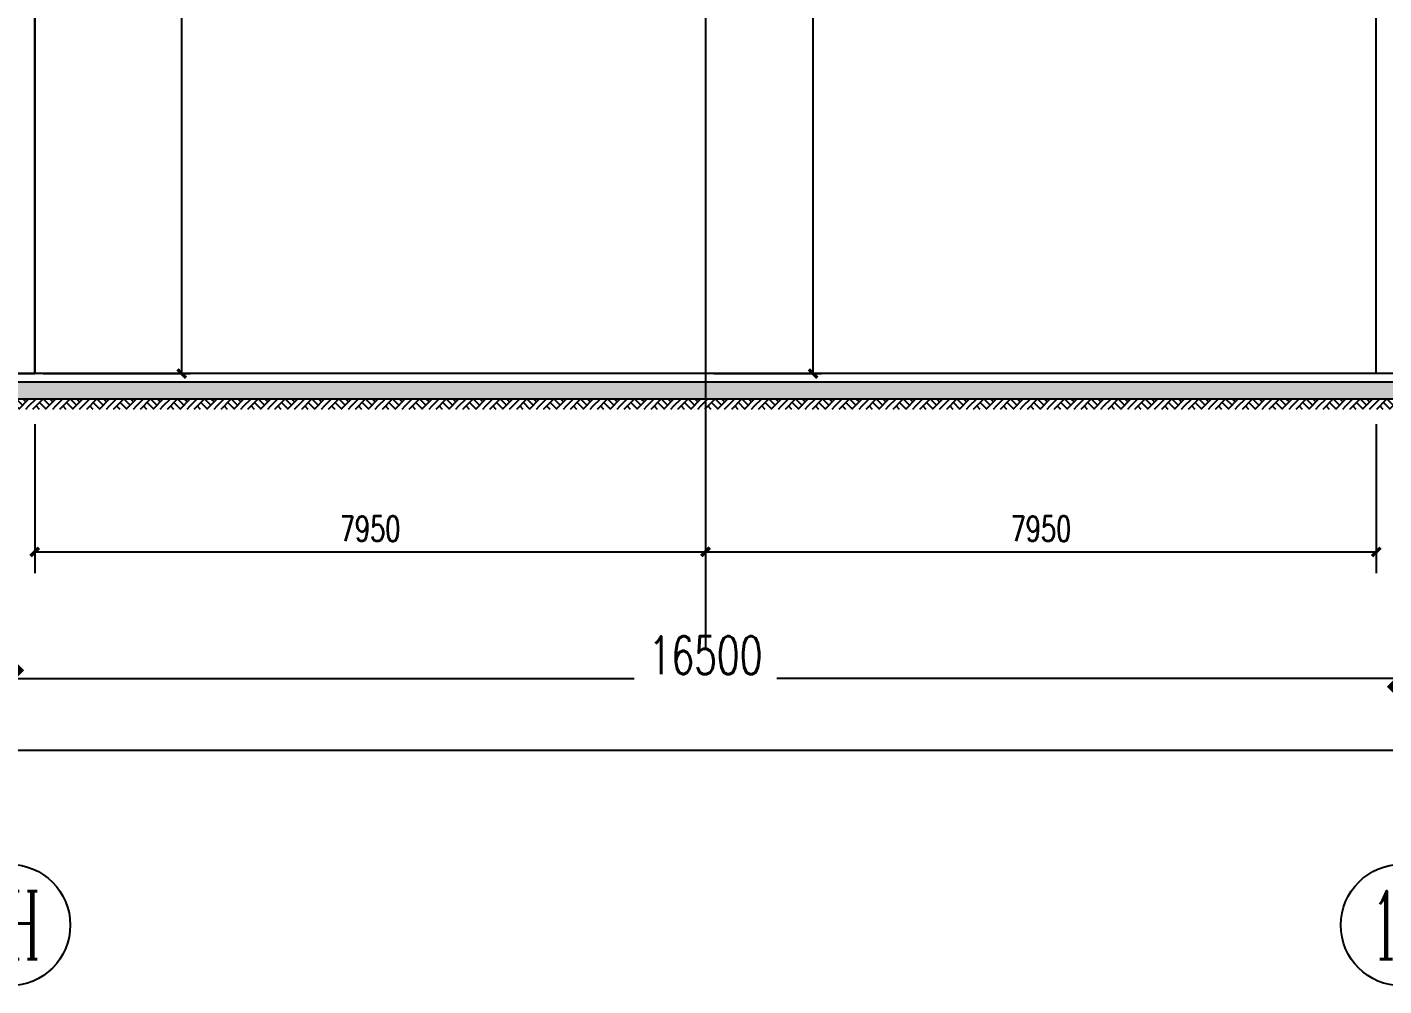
# Model space of a CAD drawing. Extents: x 220580 to 2027826, y -309201 to 71987.
# Drawn here: x 289658 to 305739, y -231283 to -219925 of the extents above; entities that cross this region are included whole.
import ezdxf
from ezdxf.enums import TextEntityAlignment as Align

# ---------------------------------------------------------------- set-up
doc = ezdxf.new("R2010")
doc.units = 0
doc.linetypes.add('__DASH', pattern=[0.35, 0.25, -0.1])
doc.linetypes.add('DOTE', pattern=[2.42, 2, -0.2, 0.02, -0.2])
for name, color, linetype in [('20剖面图$0$PUB_HATCH', 8, 'Continuous'), ('3符号', 173, 'Continuous'), ('A-AXIS-DOTE', 14, 'DOTE'), ('A-AXIS-DP', 126, 'Continuous'), ('A-HATCH-1', 252, 'Continuous'), ('A-LIN-V', 9, 'Continuous'), ('A-SFCE', 30, 'Continuous'), ('AS-COLN', 6, 'Continuous'), ('COLUMN', 4, 'Continuous'), ('DIM', 173, 'Continuous'), ('建-尺寸', 3, 'Continuous')]:
    doc.layers.add(name, color=color, linetype=linetype)
doc.styles.add('_TCH_AXIS', font='COMPLEX', dxfattribs={"bigfont": 'GBCBIG'})
doc.styles.add('_TCH_DIM_T3', font='SIMPLEX', dxfattribs={"width": 0.705882, "bigfont": 'GBCBIG'})
doc.styles.add('A-DIM_T3', font='SIMPLEX', dxfattribs={"width": 0.705882, "bigfont": 'GBCBIG'})
doc.styles.add('DHTEXT-1', font='ROMANS.shx', dxfattribs={"width": 0.7, "bigfont": 'CHINESE.shx'})
doc.dimstyles.new('_TCH_ARCH&&100', dxfattribs={"dimtxt": 297.5, "dimasz": 100, "dimexe": 100, "dimexo": 100, "dimgap": 126.25, "dimtad": 1, "dimdec": 0, "dimzin": 0, "dimdsep": 46, "dimtxsty": '_TCH_DIM_T3', "dimblk": 'ARCHTICK', "dimcen": 0.09, "dimclrt": 7, "dimazin": 2, "dimtfac": 1, "dimtdec": 0, "dimtix": 1, "dimtmove": 2, "dimatfit": 3, "dimfxl": 0, "dimtolj": 1, "dimtzin": 0, "dimarcsym": 0})
doc.dimstyles.new('A-DIM&&100', dxfattribs={"dimtxt": 297.5, "dimasz": 100, "dimexe": 250, "dimexo": 300, "dimgap": 126.25, "dimtad": 1, "dimdec": 0, "dimzin": 0, "dimdsep": 46, "dimtxsty": 'A-DIM_T3', "dimblk": 'ARCHTICK', "dimcen": 0.09, "dimclrt": 7, "dimazin": 2, "dimtfac": 1, "dimtdec": 0, "dimtix": 1, "dimtmove": 2, "dimatfit": 3, "dimfxl": 0, "dimtolj": 1, "dimtzin": 0, "dimarcsym": 0})
doc.dimstyles.new('ZN180', dxfattribs={"dimscale": 180, "dimtxt": 2.5, "dimasz": 1.5, "dimexe": 1, "dimexo": 2, "dimgap": 0.9, "dimtad": 1, "dimdec": 0, "dimdsep": 46, "dimtxsty": 'DHTEXT-1', "dimblk": 'ARCHTICK', "dimcen": 2.5, "dimclrd": 173, "dimclre": 173, "dimclrt": 7, "dimazin": 2, "dimtfac": 1, "dimtdec": 0, "dimtix": 1, "dimtmove": 2, "dimatfit": 3, "dimfxl": 0, "dimarcsym": 0})

# ---------------------------------------------------------------- blocks, each defined once
blk = doc.blocks.new('G$C845E5159')
at = {"layer": 'COLUMN'}
for points in [[(300, 700), (300, -11000), (-300, -11000), (-300, 700), (300, 700)], [(16800, 700), (16800, -11000), (16200, -11000), (16200, 700), (16800, 700)]]:
    blk.add_lwpolyline(points, dxfattribs=at)
blk = doc.blocks.new('_ArchTick')
at = {"color": 0, "linetype": 'ByBlock', "const_width": 0.4}
blk.add_lwpolyline([(-0.5, -0.5), (0.5, 0.5)], dxfattribs=at)
blk = doc.blocks.new('*D1005')
at = {"layer": 'Defpoints', "color": 0, "transparency": 16777216}
for p in [(-1570355, 567332), (-1562405, 567332), (-1562405, 565520)]:
    blk.add_point(p, dxfattribs=at)
at = {"layer": '建-尺寸', "color": 0, "lineweight": -2, "transparency": 16777216}
for p, q in [((-1570355, 567032), (-1570355, 565270)), ((-1562405, 567032), (-1562405, 565270)), ((-1570355, 565520), (-1562405, 565520))]:
    blk.add_line(p, q, dxfattribs=at)
at = {"layer": '建-尺寸', "color": 0, "lineweight": -2, "transparency": 16777216, "xscale": 100, "yscale": 100, "zscale": 100, "rotation": 180}
blk.add_blockref('_ArchTick', (-1570355, 565520), dxfattribs=at)
at = {"layer": '建-尺寸', "color": 0, "lineweight": -2, "transparency": 16777216, "xscale": 100, "yscale": 100, "zscale": 100}
blk.add_blockref('_ArchTick', (-1562405, 565520), dxfattribs=at)
at = {"layer": '建-尺寸', "color": 7, "transparency": 16777216, "insert": (-1566380, 565795), "char_height": 297.5, "attachment_point": 5, "style": 'A-DIM_T3'}
blk.add_mtext('\\A1;7950', dxfattribs=at)
blk = doc.blocks.new('*D1004')
at = {"layer": 'Defpoints', "color": 0, "transparency": 16777216}
for p in [(1562305, 567332), (1570255, 567332), (1570255, 565520)]:
    blk.add_point(p, dxfattribs=at)
at = {"layer": '建-尺寸', "color": 0, "lineweight": -2, "transparency": 16777216}
for p, q in [((1562305, 567032), (1562305, 565270)), ((1570255, 567032), (1570255, 565270)), ((1562305, 565520), (1570255, 565520))]:
    blk.add_line(p, q, dxfattribs=at)
at = {"layer": '建-尺寸', "color": 0, "lineweight": -2, "transparency": 16777216, "xscale": 100, "yscale": 100, "zscale": 100, "rotation": 180}
blk.add_blockref('_ArchTick', (1562305, 565520), dxfattribs=at)
at = {"layer": '建-尺寸', "color": 0, "lineweight": -2, "transparency": 16777216, "xscale": 100, "yscale": 100, "zscale": 100}
blk.add_blockref('_ArchTick', (1570255, 565520), dxfattribs=at)
at = {"layer": '建-尺寸', "color": 7, "transparency": 16777216, "insert": (1566280, 565795), "char_height": 297.5, "attachment_point": 5, "style": 'A-DIM_T3'}
blk.add_mtext('\\A1;7950', dxfattribs=at)
blk = doc.blocks.new('e534654')
at = {"layer": 'COLUMN'}
blk.add_lwpolyline([(300, 700), (300, -11000), (-300, -11000), (-300, 700), (300, 700)], dxfattribs=at)
blk = doc.blocks.new('*D1014')
at = {"layer": 'A-LIN-V', "color": 0, "lineweight": -2, "transparency": 16777216}
for p, q in [((297798, -212429), (299073, -212429)), ((298973, -224029), (298973, -212429)), ((297798, -224029), (299073, -224029))]:
    blk.add_line(p, q, dxfattribs=at)
at = {"layer": 'Defpoints', "color": 0, "transparency": 16777216}
for p in [(297698, -212429), (298973, -212429), (297698, -224029)]:
    blk.add_point(p, dxfattribs=at)
at = {"layer": 'A-LIN-V', "color": 0, "lineweight": -2, "transparency": 16777216, "xscale": 100, "yscale": 100, "zscale": 100}
for p, rotation in [((298973, -212429), 90), ((298973, -224029), 270)]:
    blk.add_blockref('_ArchTick', p, dxfattribs=dict(at, rotation=rotation))
at = {"layer": 'A-LIN-V', "color": 7, "transparency": 16777216, "insert": (298698, -218229), "char_height": 297.5, "attachment_point": 5, "rotation": 90, "style": '_TCH_DIM_T3'}
blk.add_mtext('\\A1;11600', dxfattribs=at)
blk = doc.blocks.new('*D1015')
at = {"layer": 'A-LIN-V', "color": 0, "lineweight": -2, "transparency": 16777216}
for p, q in [((289848, -213029), (291590, -213029)), ((291490, -224029), (291490, -213029)), ((289848, -224029), (291590, -224029))]:
    blk.add_line(p, q, dxfattribs=at)
at = {"layer": 'Defpoints', "color": 0, "transparency": 16777216}
for p in [(289748, -213029), (291490, -213029), (289748, -224029)]:
    blk.add_point(p, dxfattribs=at)
at = {"layer": 'A-LIN-V', "color": 0, "lineweight": -2, "transparency": 16777216, "xscale": 100, "yscale": 100, "zscale": 100}
for p, rotation in [((291490, -213029), 90), ((291490, -224029), 270)]:
    blk.add_blockref('_ArchTick', p, dxfattribs=dict(at, rotation=rotation))
at = {"layer": 'A-LIN-V', "color": 7, "transparency": 16777216, "insert": (291215, -218529), "char_height": 297.5, "attachment_point": 5, "rotation": 90, "style": '_TCH_DIM_T3'}
blk.add_mtext('\\A1;11000', dxfattribs=at)
blk = doc.blocks.new('$LinePat$素土夯实')
at = {"color": 0}
for p, q in [((0, -210), (210, 0)), ((120, -300), (420, 0)), ((420, 0), (608, -188)), ((495, -300), (795, 0)), ((615, 0), (705, -90)), ((210, -210), (300, -300)), ((315, -105), (502, -293)), ((705, -300), (795, -210))]:
    blk.add_line(p, q, dxfattribs=at)
blk = doc.blocks.new('*D1082')
at = {"layer": 'Defpoints', "color": 0, "ltscale": 1800, "transparency": 16777216}
for p in [(0, -2682), (125100, -2682), (125100, -4462)]:
    blk.add_point(p, dxfattribs=at)
at = {"layer": 'DIM', "color": 173, "linetype": 'ByBlock', "lineweight": -2, "ltscale": 1800, "transparency": 16777216}
for p, q in [((0, -3042), (0, -4642)), ((125100, -3042), (125100, -4642)), ((0, -4462), (61655, -4462)), ((125100, -4462), (63644, -4462))]:
    blk.add_line(p, q, dxfattribs=at)
at = {"layer": 'DIM', "color": 173, "lineweight": -2, "ltscale": 1800, "transparency": 16777216, "xscale": 270, "yscale": 270, "zscale": 270, "rotation": 180}
blk.add_blockref('_ArchTick', (0, -4462), dxfattribs=at)
at = {"layer": 'DIM', "color": 173, "lineweight": -2, "ltscale": 1800, "transparency": 16777216, "xscale": 270, "yscale": 270, "zscale": 270}
blk.add_blockref('_ArchTick', (125100, -4462), dxfattribs=at)
at = {"layer": 'DIM', "color": 7, "ltscale": 1800, "transparency": 16777216, "insert": (62650, -4187), "char_height": 450, "attachment_point": 5, "style": 'DHTEXT-1'}
blk.add_mtext('125100', dxfattribs=at)
blk = doc.blocks.new('*D1088')
at = {"layer": 'Defpoints', "color": 0, "ltscale": 1800, "transparency": 16777216}
for p in [(10500, -2682), (27000, -2682), (27000, -3612)]:
    blk.add_point(p, dxfattribs=at)
at = {"layer": 'DIM', "color": 173, "linetype": 'ByBlock', "lineweight": -2, "ltscale": 1800, "transparency": 16777216}
for p, q in [((10500, -3042), (10500, -3792)), ((27000, -3042), (27000, -3792)), ((10500, -3612), (17906, -3612)), ((27000, -3612), (19595, -3612))]:
    blk.add_line(p, q, dxfattribs=at)
at = {"layer": 'DIM', "color": 173, "lineweight": -2, "ltscale": 1800, "transparency": 16777216, "xscale": 270, "yscale": 270, "zscale": 270, "rotation": 180}
blk.add_blockref('_ArchTick', (10500, -3612), dxfattribs=at)
at = {"layer": 'DIM', "color": 173, "lineweight": -2, "ltscale": 1800, "transparency": 16777216, "xscale": 270, "yscale": 270, "zscale": 270}
blk.add_blockref('_ArchTick', (27000, -3612), dxfattribs=at)
at = {"layer": 'DIM', "color": 7, "ltscale": 1800, "transparency": 16777216, "insert": (18750, -3337), "char_height": 450, "attachment_point": 5, "style": 'DHTEXT-1'}
blk.add_mtext('16500', dxfattribs=at)
blk = doc.blocks.new('卓越-轴号')
blk.add_circle((0, 0), 4)
at = {"color": 0, "style": '_TCH_AXIS', "width": 1.041667, "flags": 8}
blk.add_attdef('A', text='', height=4.48, dxfattribs=at).set_placement((-2, -2.24), (2, -2.24), align=Align.FIT)
blk = doc.blocks.new('b234swerwr')
at = {"layer": 'A-AXIS-DOTE', "color": 4}
blk.add_line((-1570355.4, 578015), (-1570355.4, 564377.5), dxfattribs=at)
at = {"layer": '建-尺寸', "color": 4}
dim = blk.add_aligned_dim(p1=(-1570355.4, 567332.5), p2=(-1562405.4, 567332.5), distance=-1812.5, dimstyle='A-DIM&&100', dxfattribs=at)
dim.commit()
dim.dimension.update_dxf_attribs({"geometry": '*D1005', "text_midpoint": (-1566380.4, 565795)})
blk = doc.blocks.new('b234swerwr-M')
at = {"layer": 'A-AXIS-DOTE', "color": 4}
blk.add_line((1570255.4, 578015), (1570255.4, 564377.5), dxfattribs=at)
at = {"layer": '建-尺寸', "color": 4}
dim = blk.add_aligned_dim(p1=(1562305.4, 567332.5), p2=(1570255.4, 567332.5), distance=-1812.5, dimstyle='A-DIM&&100', dxfattribs=at)
dim.commit()
dim.dimension.update_dxf_attribs({"geometry": '*D1004', "text_midpoint": (1566280.4, 565795)})
blk = doc.blocks.new('20250821141233')
at = {"layer": 'A-AXIS-DOTE', "linetype": '__DASH', "ltscale": 2}
blk.add_line((131047.7, 0), (-5335.3, 0), dxfattribs=at)
at = {"layer": '3符号', "color": 7}
ref = blk.add_blockref('卓越-轴号', (10501.1, -6533.6), dxfattribs=dict(at, xscale=180, yscale=180, zscale=180))
ref.add_attrib('A', '1H', dxfattribs={"layer": '0', "color": 0, "height": 806.4, "style": '_TCH_AXIS', "width": 0.535714}).set_placement((10141.1, -6936.8), (10861.1, -6936.8), align=Align.FIT)
ref = blk.add_blockref('卓越-轴号', (27001.1, -6533.6), dxfattribs=dict(at, xscale=180, yscale=180, zscale=180))
ref.add_attrib('A', '1G', dxfattribs={"layer": '0', "color": 0, "height": 806.4, "style": '_TCH_AXIS', "width": 0.568182}).set_placement((26641.1, -6936.8), (27361.1, -6936.8), align=Align.FIT)
at = {"layer": 'DIM', "ltscale": 1800}
for base, p1, p2, picture, middle in [((125100, -4461.8), (0, -2682.5), (125100, -2682.5), '*D1082', (62650, -4186.8)), ((27000, -3611.8), (10500, -2682.5), (27000, -2682.5), '*D1088', (18750, -3336.8))]:
    dim = blk.add_linear_dim(base=base, p1=p1, p2=p2, angle=0, dimstyle='ZN180', dxfattribs=at)
    dim.commit()
    dim.dimension.update_dxf_attribs({"geometry": picture, "text_midpoint": middle, "dimtype": 129})

msp = doc.modelspace()

# ---------------------------------------------------------------- hatches: boundary and pattern name
at = {"layer": '20剖面图$0$PUB_HATCH'}
h = msp.add_hatch(dxfattribs=at)
h.set_pattern_fill('钢筋混凝土', color=256, scale=30, style=0)
h.set_pattern_definition([(45, (0, 0), (-53.033009, 53.033009), []), (50, (0, 0), (215.178055, -18.82564), [22.5, -247.5]), (355, (0, 0), (-41.6254, 225.65764), [18, -198]), (100.4514, (17.93, -1.57), (173.55281, 206.83186), [19.12206, -210.34263]), (46.1842, (0, 60), (320.17231, -49.6557), [33.75, -371.25]), (96.6356, (26.68, 55.86), (280.39881, 292.23536), [28.68309, -315.5139]), (351.1842, (0, 60), (280.39858, 292.23558), [27, -297]), (21, (30, 45), (179.072116, -120.78567), [22.5, -247.5]), (326, (30, 45), (72.9946, 217.54501), [18, -198]), (71.4514, (44.92, 34.93), (252.06679, 96.75915), [19.12206, -210.34263]), (37.5, (0, 0), (3.647957, 99.868156), [0, -195.6, 0, -201, 0, -198.75]), (7.5, (0, 0), (78.92086, 118.323514), [0, -114.6, 0, -191.1, 0, -75.75]), (327.5, (-66.9, 0), (160.146731, -6.766462), [0, -75, 0, -234, 0, -310.5]), (317.5, (-96.9, 0), (174.95585, 30.031495), [0, -97.5, 0, -155.4, 0, -220.5])])
h.paths.add_polyline_path([(388448.2, -224329), (388448.2, -224129), (278848.2, -224129), (278848.2, -224329)])
h.paths.add_polyline_path([(389048.2, -224329), (389048.2, -224129), (388948.2, -224129), (388948.2, -224329)])

# ---------------------------------------------------------------- linework, layer by layer
at = {"layer": 'A-SFCE'}
msp.add_line((305671.7, -224029), (278848.2, -224029), dxfattribs=at)
at = {"layer": 'AS-COLN'}
for points in [[(388748.2, -224129), (278848.2, -224129)], [(279099.2, -224329), (388748.2, -224329)]]:
    msp.add_lwpolyline(points, dxfattribs=at)

# ---------------------------------------------------------------- block references
at = {"layer": 'A-AXIS-DP', "ltscale": 2800}
msp.add_blockref('20250821141233', (278948.2, -224029), dxfattribs=at)
at = {"layer": 'A-HATCH-1', "xscale": 0.4006927353938229, "yscale": 0.4, "zscale": 0.4}
for p in [(289360.4, -224329), (289678.9, -224329), (289997.5, -224329), (290316, -224329), (290634.6, -224329), (290953.1, -224329), (291271.7, -224329), (291590.2, -224329), (291908.8, -224329), (292227.3, -224329), (292545.9, -224329), (292864.4, -224329), (293183, -224329), (293501.5, -224329), (293820.1, -224329), (294138.6, -224329), (294457.2, -224329), (294775.7, -224329), (295094.3, -224329), (295412.8, -224329), (295731.4, -224329), (296049.9, -224329), (296368.5, -224329), (296687, -224329), (297005.6, -224329), (297324.1, -224329), (297642.7, -224329), (297961.2, -224329), (298279.8, -224329), (298598.3, -224329), (298916.9, -224329), (299235.4, -224329), (299554, -224329), (299872.5, -224329), (300191.1, -224329), (300509.6, -224329), (300828.2, -224329), (301146.7, -224329), (301465.3, -224329), (301783.8, -224329), (302102.4, -224329), (302420.9, -224329), (302739.5, -224329), (303058, -224329), (303376.6, -224329), (303695.1, -224329), (304013.7, -224329), (304332.2, -224329), (304650.8, -224329), (304969.3, -224329), (305287.9, -224329), (305606.5, -224329)]:
    msp.add_blockref('$LinePat$素土夯实', p, dxfattribs=at)
at = {"layer": 'A-LIN-V'}
for name, p in [('G$C845E5159', (289448.2, -213029)), ('G$C845E5159', (305948.2, -213029)), ('b234swerwr-M', (-1272557.2, -791661.5)), ('b234swerwr', (1868053.6, -791661.5))]:
    msp.add_blockref(name, p, dxfattribs=at)
at = {"layer": 'A-LIN-V', "xscale": -1}
msp.add_blockref('e534654', (289448.2, -213029), dxfattribs=at)

# ---------------------------------------------------------------- dimensions: what is measured, and where the dimension line sits
at = {"layer": 'A-LIN-V', "color": 2}
for p1, p2, distance, picture, middle in [((297698.2, -224029), (297698.2, -212429), -1274.5, '*D1014', (298697.7, -218229)), ((289748.2, -224029), (289748.2, -213029), -1742.1, '*D1015', (291215.3, -218529))]:
    dim = msp.add_aligned_dim(p1=p1, p2=p2, distance=distance, dimstyle='_TCH_ARCH&&100', dxfattribs=at)
    dim.commit()
    dim.dimension.update_dxf_attribs({"geometry": picture, "text_midpoint": middle})

doc.saveas('drawing.dxf')
